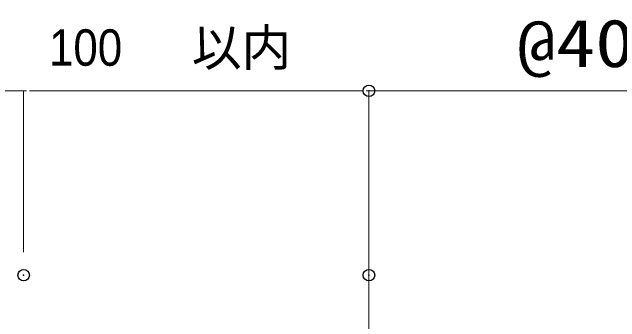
# Model space of a CAD drawing. Units: millimetres, scale not verified. Extents: x -4750 to 4750, y -3000 to 3000.
# Drawn here: x 1122 to 1254, y 1219.9 to 1287.2 of the extents above; entities that cross this region are included whole.
import ezdxf
from ezdxf.enums import TextEntityAlignment as Align

# ---------------------------------------------------------------- set-up
doc = ezdxf.new("R2010")
doc.units = ezdxf.units.MM
doc.header["$LTSCALE"] = 5
doc.header["$PDMODE"] = 32
doc.header["$PDSIZE"] = 2.5
doc.linetypes.add('CHAIN1', pattern=[8, 5, -1, 1, -1])
for name, color, linetype, lineweight in [('0-3_一般', 7, 'Continuous', 9), ('0-4_0', 7, 'Continuous', 9), ('0-7_寸法', 7, 'Continuous', 9)]:
    doc.layers.add(name, color=color, linetype=linetype, lineweight=lineweight)
doc.layers.add('0-9_Defpoints', color=7, linetype='Continuous')
doc.styles.add('Osaka', font='')
doc.styles.add('ＭＳ ゴシック', font='')
doc.styles.get('Osaka').set_extended_font_data('Osaka')
doc.styles.get('ＭＳ ゴシック').set_extended_font_data('MS Gothic')

# ---------------------------------------------------------------- blocks, each defined once
blk = doc.blocks.new('_DOT')
at = {"layer": '0-4_0'}
for p, q in [((-10, 0), (-20, 0)), ((-5, 0), (5, 0))]:
    blk.add_line(p, q, dxfattribs=at)

msp = doc.modelspace()

# ---------------------------------------------------------------- linework, layer by layer
at = {"layer": '0-3_一般', "linetype": 'CHAIN1'}
msp.add_line((1199.495, 1238.034), (1199.495, 1096.088), dxfattribs=at)
at = {"layer": '0-7_寸法'}
for p, q in [((1124.495, 1270.096), (1119.495, 1270.096)), ((1124.495, 1235.096), (1124.495, 1270.096)), ((1124.495, 1235.096), (1124.495, 1270.096)), ((1126.998, 1270.096), (1196.991, 1270.096)), ((1126.998, 1270.096), (1129.502, 1270.096)), ((1199.495, 1235.096), (1199.495, 1270.096)), ((1199.495, 1270.096), (1330.937, 1270.096))]:
    msp.add_line(p, q, dxfattribs=at)
at = {"layer": '0-9_Defpoints'}
for p in [(1199.495, 1270.096), (1124.495, 1230.096), (1199.495, 1230.096)]:
    msp.add_point(p, dxfattribs=at)

# ---------------------------------------------------------------- block references
at = {"layer": '0-7_寸法', "xscale": 0.1251862, "yscale": 0.1251862, "rotation": 180}
msp.add_blockref('_DOT', (1124.495, 1270.096), dxfattribs=at)
msp.add_blockref('_DOT', (1124.495, 1270.096), dxfattribs=at)
at = {"layer": '0-7_寸法', "xscale": 0.1251862, "yscale": 0.1251862}
msp.add_blockref('_DOT', (1199.495, 1270.096), dxfattribs=at)

# ---------------------------------------------------------------- texts
at = {"layer": '0-7_寸法'}
for s, height, style, width, p in [('@400以内', 10.41, 'ＭＳ ゴシック', 1.2, (1231.642, 1272.147)), ('100', 7.918, 'Osaka', 0.9, (1129.999, 1273.182))]:
    msp.add_text(s, height=height, dxfattribs=dict(at, style=style, width=width)).set_placement(p, align=Align.BOTTOM_LEFT)
at = {"layer": '0-7_寸法', "style": 'Osaka'}
msp.add_text('以内', height=7.918, dxfattribs=at).set_placement((1161.025, 1273.182), align=Align.BOTTOM_LEFT)

doc.saveas('drawing.dxf')
